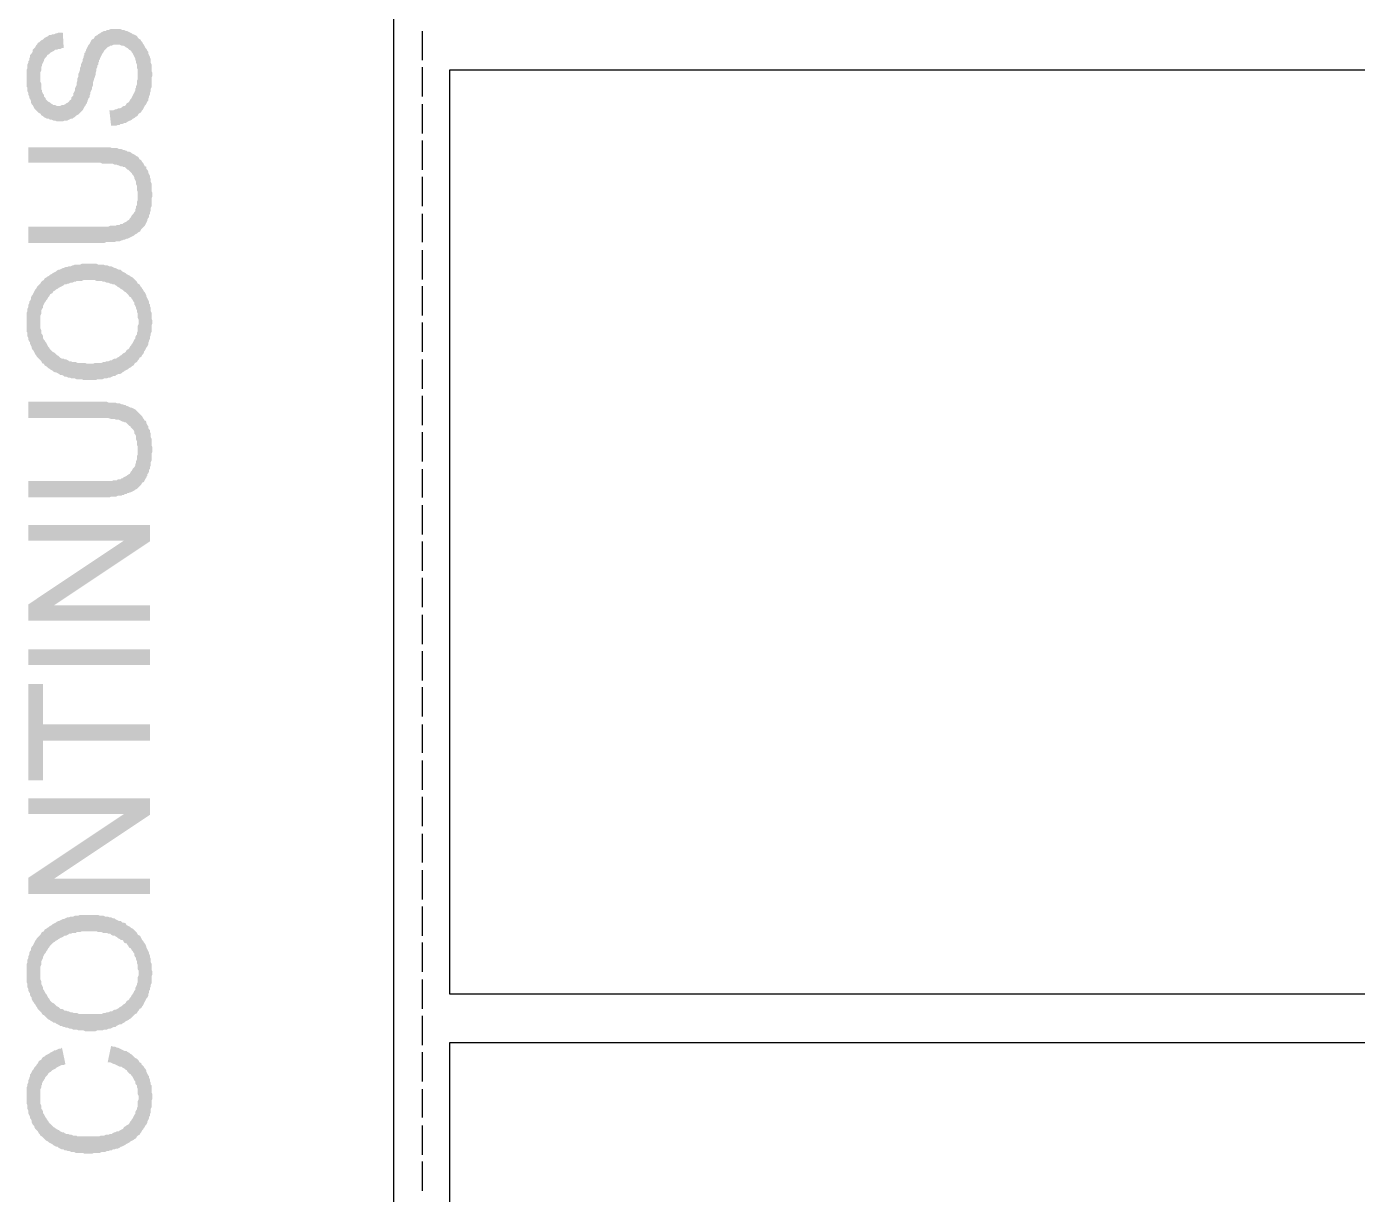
# Model space of a CAD drawing. Header units: millimetres. Extents: x 1427 to 15417, y 3138 to 22257.
# Drawn here: x 1427 to 6902, y 12091 to 16894 of the extents above; entities that cross this region are included whole.
import ezdxf

# ---------------------------------------------------------------- set-up
doc = ezdxf.new("R2010")
doc.units = ezdxf.units.MM
doc.layers.add('PDF_0', color=7, linetype='Continuous')

msp = doc.modelspace()

# ---------------------------------------------------------------- hatches: boundary and pattern name
at = {"layer": 'PDF_0', "transparency": 33554559}
for points in [[(1774.8, 16486.1), (1767.7, 16550), (1774.8, 16550), (1785.4, 16550), (1792.5, 16553.5), (1796.1, 16553.5), (1803.1, 16557.1), (1810.2, 16557.1), (1817.3, 16560.6), (1820.9, 16564.2), (1828, 16567.7), (1831.5, 16567.7), (1835.1, 16571.2), (1838.6, 16578.3), (1845.7, 16581.9), (1849.3, 16585.4), (1852.8, 16592.5), (1856.4, 16596.1), (1859.9, 16603.2), (1863.4, 16610.3), (1867, 16617.4), (1870.5, 16620.9), (1870.5, 16624.5), (1874.1, 16631.5), (1874.1, 16638.6), (1877.6, 16642.2), (1877.6, 16649.3), (1881.2, 16656.4), (1881.2, 16663.5), (1881.2, 16670.6), (1884.7, 16677.7), (1884.7, 16684.8), (1884.7, 16691.8), (1884.7, 16695.4), (1884.7, 16702.5), (1884.7, 16709.6), (1884.7, 16716.7), (1881.2, 16723.8), (1881.2, 16730.9), (1881.2, 16738), (1877.6, 16745.1), (1877.6, 16752.1), (1874.1, 16755.7), (1874.1, 16762.8), (1870.5, 16769.9), (1867, 16777), (1863.4, 16784.1), (1859.9, 16787.6), (1856.4, 16794.7), (1849.3, 16798.3), (1845.7, 16801.8), (1842.2, 16805.4), (1835.1, 16808.9), (1831.5, 16812.4), (1824.4, 16816), (1817.3, 16816), (1810.2, 16819.5), (1803.1, 16819.5), (1799.6, 16819.5), (1792.5, 16819.5), (1785.4, 16819.5), (1778.3, 16816), (1771.2, 16816), (1767.7, 16812.4), (1760.6, 16808.9), (1757, 16805.4), (1753.5, 16801.8), (1749.9, 16798.3), (1746.4, 16794.7), (1742.8, 16787.6), (1739.3, 16784.1), (1735.8, 16777), (1732.2, 16769.9), (1728.7, 16762.8), (1728.7, 16759.2), (1725.1, 16755.7), (1725.1, 16748.6), (1721.6, 16745.1), (1721.6, 16738), (1718, 16734.4), (1718, 16727.3), (1714.5, 16720.2), (1714.5, 16713.1), (1710.9, 16702.5), (1710.9, 16695.4), (1707.4, 16684.8), (1703.8, 16677.7), (1703.8, 16674.1), (1700.3, 16663.5), (1700.3, 16652.8), (1696.7, 16645.7), (1696.7, 16638.6), (1693.2, 16631.5), (1689.6, 16624.5), (1689.6, 16617.4), (1686.1, 16610.3), (1686.1, 16603.2), (1682.5, 16599.6), (1679, 16592.5), (1679, 16589), (1675.5, 16581.9), (1675.5, 16578.3), (1671.9, 16574.8), (1668.4, 16567.7), (1664.8, 16564.2), (1661.3, 16557.1), (1657.7, 16550), (1654.2, 16546.4), (1647.1, 16539.3), (1643.5, 16535.8), (1640, 16532.2), (1632.9, 16528.7), (1629.3, 16525.1), (1625.8, 16521.6), (1618.7, 16518), (1615.2, 16514.5), (1608.1, 16514.5), (1601, 16510.9), (1593.9, 16507.4), (1590.3, 16507.4), (1583.2, 16507.4), (1576.1, 16503.9), (1569, 16503.9), (1565.5, 16503.9), (1558.4, 16503.9), (1551.3, 16503.9), (1544.2, 16507.4), (1537.1, 16507.4), (1530, 16510.9), (1522.9, 16510.9), (1519.4, 16514.5), (1512.3, 16514.5), (1505.2, 16518), (1498.1, 16521.6), (1494.6, 16525.1), (1494.6, 16525.1), (1487.5, 16528.7), (1483.9, 16535.8), (1476.8, 16539.3), (1473.3, 16542.9), (1469.7, 16546.4), (1462.6, 16553.5), (1459.1, 16557.1), (1455.5, 16564.2), (1452, 16571.2), (1448.4, 16574.8), (1444.9, 16581.9), (1444.9, 16589), (1441.4, 16596.1), (1437.8, 16599.6), (1437.8, 16606.7), (1434.3, 16613.8), (1434.3, 16620.9), (1430.7, 16628), (1430.7, 16635.1), (1430.7, 16642.2), (1427.2, 16645.7), (1427.2, 16652.8), (1427.2, 16659.9), (1427.2, 16667), (1427.2, 16674.1), (1427.2, 16681.2), (1427.2, 16688.3), (1427.2, 16695.4), (1427.2, 16702.5), (1427.2, 16709.6), (1427.2, 16716.7), (1430.7, 16723.8), (1430.7, 16730.9), (1430.7, 16738), (1434.3, 16745.1), (1434.3, 16752.1), (1437.8, 16755.7), (1437.8, 16762.8), (1441.4, 16769.9), (1441.4, 16777), (1444.9, 16780.5), (1448.4, 16784.1), (1452, 16791.2), (1452, 16798.3), (1459.1, 16805.4), (1462.6, 16808.9), (1466.2, 16816), (1469.7, 16819.5), (1473.3, 16826.6), (1480.4, 16830.2), (1483.9, 16833.7), (1487.5, 16837.3), (1494.6, 16840.8), (1498.1, 16844.4), (1501.7, 16847.9), (1508.7, 16851.5), (1515.8, 16855), (1519.4, 16858.6), (1526.5, 16858.6), (1533.6, 16862.1), (1540.7, 16862.1), (1547.8, 16865.7), (1551.3, 16865.7), (1558.4, 16869.2), (1565.5, 16869.2), (1572.6, 16869.2), (1576.1, 16869.2), (1579.7, 16805.4), (1572.6, 16805.4), (1565.5, 16801.8), (1558.4, 16801.8), (1551.3, 16798.3), (1544.2, 16798.3), (1540.7, 16794.7), (1533.6, 16791.2), (1526.5, 16787.6), (1522.9, 16784.1), (1519.4, 16780.5), (1512.3, 16777), (1508.7, 16769.9), (1508.7, 16769.9), (1505.2, 16766.3), (1501.7, 16762.8), (1498.1, 16755.7), (1498.1, 16752.1), (1494.6, 16745.1), (1491, 16738), (1491, 16734.4), (1487.5, 16727.3), (1487.5, 16720.2), (1487.5, 16713.1), (1483.9, 16706), (1483.9, 16695.4), (1483.9, 16688.3), (1483.9, 16684.8), (1483.9, 16674.1), (1483.9, 16667), (1487.5, 16659.9), (1487.5, 16649.3), (1487.5, 16642.2), (1487.5, 16635.1), (1491, 16631.5), (1491, 16624.5), (1494.6, 16617.4), (1498.1, 16613.8), (1498.1, 16606.7), (1501.7, 16603.2), (1505.2, 16599.6), (1505.2, 16596.1), (1512.3, 16589), (1515.8, 16585.4), (1522.9, 16581.9), (1526.5, 16578.3), (1533.6, 16574.8), (1537.1, 16571.2), (1544.2, 16571.2), (1551.3, 16567.7), (1558.4, 16567.7), (1558.4, 16567.7), (1565.5, 16567.7), (1572.6, 16571.2), (1579.7, 16571.2), (1586.8, 16574.8), (1590.3, 16578.3), (1597.4, 16581.9), (1601, 16585.4), (1604.5, 16589), (1604.5, 16592.5), (1608.1, 16592.5), (1611.6, 16596.1), (1611.6, 16603.2), (1615.2, 16606.7), (1618.7, 16610.3), (1618.7, 16617.4), (1622.3, 16624.5), (1625.8, 16631.5), (1625.8, 16638.6), (1629.3, 16645.7), (1632.9, 16652.8), (1632.9, 16663.5), (1636.4, 16670.6), (1636.4, 16681.2), (1640, 16688.3), (1640, 16698.9), (1643.5, 16706), (1647.1, 16716.7), (1647.1, 16723.8), (1650.6, 16730.9), (1650.6, 16738), (1654.2, 16745.1), (1657.7, 16752.1), (1657.7, 16759.2), (1661.3, 16766.3), (1661.3, 16773.4), (1664.8, 16777), (1664.8, 16784.1), (1668.4, 16787.6), (1668.4, 16791.2), (1671.9, 16794.7), (1671.9, 16798.3), (1675.5, 16805.4), (1679, 16812.4), (1682.5, 16819.5), (1686.1, 16823.1), (1689.6, 16830.2), (1693.2, 16837.3), (1696.7, 16840.8), (1703.8, 16844.4), (1707.4, 16851.5), (1710.9, 16855), (1718, 16858.6), (1721.6, 16862.1), (1721.6, 16862.1), (1728.7, 16865.7), (1732.2, 16869.2), (1739.3, 16872.7), (1746.4, 16876.3), (1753.5, 16876.3), (1757, 16879.8), (1764.1, 16879.8), (1771.2, 16883.4), (1778.3, 16883.4), (1785.4, 16883.4), (1792.5, 16883.4), (1792.5, 16883.4), (1799.6, 16883.4), (1806.7, 16883.4), (1813.8, 16883.4), (1820.9, 16879.8), (1828, 16879.8), (1835.1, 16876.3), (1838.6, 16876.3), (1845.7, 16872.7), (1852.8, 16869.2), (1859.9, 16865.7), (1863.4, 16862.1), (1867, 16862.1), (1874.1, 16858.6), (1881.2, 16855), (1884.7, 16847.9), (1888.3, 16844.4), (1895.4, 16840.8), (1898.9, 16833.7), (1902.5, 16830.2), (1906, 16823.1), (1909.6, 16819.5), (1913.1, 16812.4), (1916.7, 16805.4), (1920.2, 16801.8), (1923.7, 16794.7), (1927.3, 16791.2), (1927.3, 16784.1), (1930.8, 16777), (1934.4, 16769.9), (1934.4, 16766.3), (1937.9, 16759.2), (1937.9, 16752.1), (1937.9, 16745.1), (1941.5, 16738), (1941.5, 16730.9), (1941.5, 16723.8), (1941.5, 16716.7), (1941.5, 16709.6), (1945, 16702.5), (1945, 16698.9), (1945, 16691.8), (1941.5, 16684.8), (1941.5, 16674.1), (1941.5, 16667), (1941.5, 16659.9), (1941.5, 16652.8), (1941.5, 16645.7), (1937.9, 16638.6), (1937.9, 16631.5), (1937.9, 16628), (1934.4, 16620.9), (1934.4, 16613.8), (1930.8, 16606.7), (1930.8, 16603.2), (1927.3, 16596.1), (1927.3, 16589), (1923.7, 16585.4), (1920.2, 16578.3), (1916.7, 16571.2), (1913.1, 16567.7), (1909.6, 16560.6), (1906, 16553.5), (1902.5, 16550), (1898.9, 16542.9), (1895.4, 16539.3), (1888.3, 16535.8), (1884.7, 16528.7), (1881.2, 16525.1), (1874.1, 16521.6), (1870.5, 16518), (1863.4, 16514.5), (1859.9, 16510.9), (1852.8, 16507.4), (1845.7, 16503.9), (1838.6, 16500.3), (1835.1, 16496.8), (1828, 16496.8), (1820.9, 16493.2), (1813.8, 16493.2), (1810.2, 16489.7), (1803.1, 16489.7), (1796.1, 16486.1), (1789, 16486.1), (1781.9, 16486.1), (1774.8, 16486.1)], [(1434.2, 16333.6), (1434.2, 16397.4), (1725.1, 16397.4), (1732.2, 16397.4), (1739.3, 16397.4), (1749.9, 16397.4), (1757, 16397.4), (1764.1, 16397.4), (1771.2, 16397.4), (1778.3, 16393.9), (1785.4, 16393.9), (1792.5, 16393.9), (1799.6, 16393.9), (1806.7, 16390.3), (1810.2, 16390.3), (1817.3, 16390.3), (1824.4, 16386.8), (1828, 16386.8), (1835.1, 16383.2), (1838.6, 16383.2), (1842.2, 16379.7), (1849.2, 16379.7), (1856.3, 16376.2), (1859.9, 16372.6), (1867, 16369.1), (1874.1, 16365.5), (1877.6, 16362), (1884.7, 16358.4), (1888.3, 16354.9), (1891.8, 16347.8), (1898.9, 16344.2), (1902.5, 16337.1), (1906, 16333.6), (1909.5, 16326.5), (1913.1, 16319.4), (1916.6, 16319.4), (1920.2, 16315.9), (1920.2, 16308.8), (1923.7, 16305.2), (1927.3, 16298.1), (1927.3, 16291), (1930.8, 16287.5), (1934.4, 16280.4), (1934.4, 16273.3), (1937.9, 16266.2), (1937.9, 16262.6), (1937.9, 16255.6), (1941.5, 16248.5), (1941.5, 16241.4), (1941.5, 16234.3), (1941.5, 16223.6), (1941.5, 16216.5), (1945, 16209.4), (1945, 16202.4), (1945, 16195.3), (1941.5, 16188.2), (1941.5, 16177.5), (1941.5, 16170.4), (1941.5, 16163.3), (1941.5, 16156.2), (1937.9, 16149.1), (1937.9, 16142.1), (1937.9, 16135), (1934.4, 16131.4), (1934.4, 16124.3), (1930.8, 16117.2), (1930.8, 16110.1), (1927.3, 16106.6), (1923.7, 16099.5), (1923.7, 16095.9), (1920.2, 16088.8), (1920.2, 16088.8), (1916.6, 16081.8), (1913.1, 16074.7), (1909.5, 16071.1), (1902.5, 16064), (1898.9, 16060.5), (1895.4, 16053.4), (1891.8, 16049.8), (1884.7, 16046.3), (1881.2, 16042.7), (1874.1, 16039.2), (1870.5, 16035.6), (1863.4, 16032.1), (1856.3, 16028.5), (1849.2, 16025), (1849.2, 16025), (1842.2, 16021.5), (1838.6, 16021.5), (1831.5, 16017.9), (1828, 16017.9), (1820.9, 16014.4), (1817.3, 16014.4), (1810.2, 16010.8), (1803.1, 16010.8), (1796, 16010.8), (1788.9, 16007.3), (1781.9, 16007.3), (1774.8, 16007.3), (1767.7, 16007.3), (1760.6, 16007.3), (1753.5, 16007.3), (1746.4, 16003.7), (1735.7, 16003.7), (1728.6, 16003.7), (1725.1, 16003.7), (1434.2, 16003.7), (1434.2, 16071.1), (1725.1, 16071.1), (1732.2, 16071.1), (1742.8, 16071.1), (1749.9, 16071.1), (1757, 16071.1), (1764.1, 16071.1), (1771.2, 16074.7), (1778.3, 16074.7), (1785.4, 16074.7), (1792.5, 16074.7), (1799.6, 16078.2), (1803.1, 16078.2), (1810.2, 16078.2), (1813.8, 16081.8), (1817.3, 16081.8), (1820.9, 16081.8), (1824.4, 16085.3), (1831.5, 16088.8), (1838.6, 16092.4), (1842.2, 16095.9), (1849.2, 16099.5), (1852.8, 16106.6), (1856.3, 16110.1), (1859.9, 16117.2), (1863.4, 16120.8), (1867, 16124.3), (1870.5, 16131.4), (1874.1, 16135), (1874.1, 16142.1), (1877.6, 16149.1), (1877.6, 16156.2), (1881.2, 16159.8), (1881.2, 16166.9), (1881.2, 16174), (1884.7, 16181.1), (1884.7, 16188.2), (1884.7, 16195.3), (1884.7, 16205.9), (1884.7, 16213), (1881.2, 16220.1), (1881.2, 16230.7), (1881.2, 16237.8), (1877.6, 16244.9), (1877.6, 16252), (1877.6, 16255.6), (1874.1, 16262.6), (1870.5, 16269.7), (1870.5, 16273.3), (1867, 16280.4), (1863.4, 16283.9), (1859.9, 16291), (1856.3, 16294.6), (1852.8, 16298.1), (1849.2, 16301.7), (1845.7, 16305.2), (1842.2, 16305.2), (1838.6, 16308.8), (1835.1, 16312.3), (1831.5, 16315.9), (1824.4, 16315.9), (1820.9, 16319.4), (1813.8, 16319.4), (1806.7, 16322.9), (1803.1, 16322.9), (1796, 16326.5), (1788.9, 16326.5), (1781.9, 16330), (1774.8, 16330), (1764.1, 16330), (1757, 16330), (1749.9, 16330), (1739.3, 16330), (1732.2, 16333.6), (1725.1, 16333.6)], [(1434.2, 15283.6), (1434.2, 15351), (1725.1, 15351), (1732.2, 15351), (1739.3, 15351), (1749.9, 15351), (1757, 15351), (1764.1, 15347.5), (1771.2, 15347.5), (1778.3, 15347.5), (1785.4, 15347.5), (1792.5, 15347.5), (1799.6, 15343.9), (1806.7, 15343.9), (1810.2, 15343.9), (1817.3, 15340.4), (1824.4, 15340.4), (1828, 15336.8), (1835.1, 15336.8), (1838.6, 15333.3), (1842.2, 15333.3), (1849.2, 15329.7), (1856.3, 15326.2), (1859.9, 15326.2), (1867, 15322.6), (1874.1, 15319.1), (1877.6, 15315.5), (1884.7, 15308.5), (1888.3, 15304.9), (1891.8, 15301.4), (1898.9, 15294.3), (1902.5, 15290.7), (1906, 15283.6), (1909.5, 15280.1), (1913.1, 15273), (1916.6, 15273), (1920.2, 15265.9), (1920.2, 15262.3), (1923.7, 15255.2), (1927.3, 15251.7), (1927.3, 15244.6), (1930.8, 15237.5), (1934.4, 15234), (1934.4, 15226.9), (1937.9, 15219.8), (1937.9, 15212.7), (1937.9, 15205.6), (1941.5, 15198.5), (1941.5, 15191.4), (1941.5, 15184.3), (1941.5, 15177.2), (1941.5, 15170.1), (1945, 15163), (1945, 15155.9), (1945, 15145.3), (1941.5, 15138.2), (1941.5, 15131.1), (1941.5, 15124), (1941.5, 15116.9), (1941.5, 15109.8), (1937.9, 15102.7), (1937.9, 15095.6), (1937.9, 15088.5), (1934.4, 15081.4), (1934.4, 15074.3), (1930.8, 15070.8), (1930.8, 15063.7), (1927.3, 15056.6), (1923.7, 15053.1), (1923.7, 15046), (1920.2, 15042.4), (1920.2, 15038.9), (1916.6, 15035.3), (1913.1, 15028.2), (1909.5, 15021.1), (1902.5, 15017.6), (1898.9, 15010.5), (1895.4, 15007), (1891.8, 15003.4), (1884.7, 14996.3), (1881.2, 14992.8), (1874.1, 14989.2), (1870.5, 14985.7), (1863.4, 14982.1), (1856.3, 14978.6), (1849.2, 14978.6), (1849.2, 14975), (1842.2, 14975), (1838.6, 14971.5), (1831.5, 14971.5), (1828, 14967.9), (1820.9, 14967.9), (1817.3, 14964.4), (1810.2, 14964.4), (1803.1, 14964.4), (1796, 14960.8), (1788.9, 14960.8), (1781.9, 14960.8), (1774.8, 14960.8), (1767.7, 14957.3), (1760.6, 14957.3), (1753.5, 14957.3), (1746.4, 14957.3), (1735.7, 14957.3), (1728.6, 14957.3), (1725.1, 14957.3), (1434.2, 14957.3), (1434.2, 15024.7), (1725.1, 15024.7), (1732.2, 15024.7), (1742.8, 15024.7), (1749.9, 15024.7), (1757, 15024.7), (1764.1, 15024.7), (1771.2, 15024.7), (1778.3, 15024.7), (1785.4, 15028.2), (1792.5, 15028.2), (1799.6, 15028.2), (1803.1, 15031.8), (1810.2, 15031.8), (1813.8, 15031.8), (1817.3, 15035.3), (1820.9, 15035.3), (1824.4, 15038.9), (1831.5, 15042.4), (1838.6, 15046), (1842.2, 15049.5), (1849.2, 15053.1), (1852.8, 15056.6), (1856.3, 15063.7), (1859.9, 15067.3), (1863.4, 15074.3), (1867, 15077.9), (1870.5, 15081.4), (1874.1, 15088.5), (1874.1, 15095.6), (1877.6, 15099.2), (1877.6, 15106.3), (1881.2, 15113.4), (1881.2, 15120.5), (1881.2, 15127.6), (1884.7, 15134.6), (1884.7, 15141.7), (1884.7, 15148.8), (1884.7, 15155.9), (1884.7, 15166.6), (1881.2, 15173.7), (1881.2, 15180.8), (1881.2, 15187.9), (1877.6, 15194.9), (1877.6, 15202), (1877.6, 15209.1), (1874.1, 15216.2), (1870.5, 15219.8), (1870.5, 15226.9), (1867, 15234), (1863.4, 15237.5), (1859.9, 15241.1), (1856.3, 15244.6), (1852.8, 15251.7), (1849.2, 15251.7), (1845.7, 15255.2), (1842.2, 15258.8), (1838.6, 15262.3), (1835.1, 15265.9), (1831.5, 15265.9), (1824.4, 15269.4), (1820.9, 15269.4), (1813.8, 15273), (1806.7, 15276.5), (1803.1, 15276.5), (1796, 15276.5), (1788.9, 15280.1), (1781.9, 15280.1), (1774.8, 15280.1), (1764.1, 15283.6), (1757, 15283.6), (1749.9, 15283.6), (1739.3, 15283.6), (1732.2, 15283.6), (1725.1, 15283.6)], [(1934.4, 14450), (1434.3, 14450), (1434.3, 14517.4), (1828, 14779.9), (1434.3, 14779.9), (1434.3, 14843.8), (1934.4, 14843.8), (1934.4, 14776.4), (1540.7, 14513.9), (1934.4, 14513.9)], [(1934.3, 13956.5), (1494.5, 13956.5), (1494.5, 13793.3), (1434.2, 13793.3), (1434.2, 14190.6), (1494.5, 14190.6), (1494.5, 14023.9), (1934.3, 14023.9)], [(1934.4, 13325.6), (1434.3, 13325.6), (1434.3, 13393), (1828, 13655.5), (1434.3, 13655.5), (1434.3, 13719.3), (1934.4, 13719.3), (1934.4, 13651.9), (1540.7, 13389.4), (1934.4, 13389.4)], [(1760.6, 12633.9), (1774.8, 12701.3), (1785.4, 12697.7), (1792.5, 12697.7), (1799.6, 12694.2), (1803.1, 12694.2), (1810.2, 12690.6), (1817.3, 12687.1), (1824.4, 12683.5), (1831.5, 12680), (1838.6, 12680), (1842.2, 12676.4), (1849.3, 12672.9), (1852.8, 12669.4), (1859.9, 12665.8), (1863.4, 12662.3), (1870.5, 12655.2), (1874.1, 12651.6), (1881.2, 12648.1), (1884.7, 12644.5), (1888.3, 12641), (1891.8, 12633.9), (1898.9, 12630.3), (1898.9, 12626.8), (1906, 12619.7), (1909.6, 12616.1), (1913.1, 12609.1), (1916.7, 12605.5), (1920.2, 12598.4), (1920.2, 12594.9), (1923.7, 12587.8), (1927.3, 12580.7), (1930.8, 12577.1), (1930.8, 12570), (1934.4, 12562.9), (1934.4, 12555.8), (1937.9, 12548.8), (1937.9, 12541.7), (1941.5, 12538.1), (1941.5, 12531), (1941.5, 12523.9), (1941.5, 12516.8), (1941.5, 12509.7), (1945, 12502.6), (1945, 12495.5), (1945, 12484.9), (1941.5, 12477.8), (1941.5, 12470.7), (1941.5, 12463.6), (1941.5, 12456.5), (1941.5, 12449.4), (1937.9, 12442.3), (1937.9, 12435.2), (1937.9, 12428.2), (1934.4, 12421.1), (1934.4, 12414), (1930.8, 12410.4), (1930.8, 12403.3), (1927.3, 12396.2), (1923.7, 12389.1), (1923.7, 12385.6), (1920.2, 12378.5), (1916.7, 12374.9), (1913.1, 12367.9), (1909.6, 12364.3), (1909.6, 12364.3), (1906, 12357.2), (1902.5, 12353.7), (1898.9, 12346.6), (1895.4, 12343), (1891.8, 12335.9), (1884.7, 12332.4), (1881.2, 12328.8), (1877.6, 12321.7), (1870.5, 12318.2), (1867, 12314.6), (1859.9, 12311.1), (1852.8, 12307.6), (1849.3, 12304), (1842.2, 12300.5), (1835.1, 12296.9), (1831.5, 12293.4), (1824.4, 12289.8), (1817.3, 12286.3), (1813.8, 12286.3), (1810.2, 12282.7), (1803.1, 12279.2), (1796.1, 12279.2), (1789, 12275.6), (1781.9, 12275.6), (1778.3, 12272.1), (1771.2, 12272.1), (1764.1, 12268.5), (1757, 12268.5), (1749.9, 12265), (1742.8, 12265), (1735.8, 12265), (1728.7, 12261.4), (1725.1, 12261.4), (1718, 12261.4), (1710.9, 12261.4), (1703.8, 12261.4), (1696.7, 12257.9), (1689.6, 12257.9), (1682.5, 12257.9), (1682.5, 12257.9), (1671.9, 12257.9), (1664.8, 12257.9), (1657.7, 12261.4), (1650.6, 12261.4), (1643.5, 12261.4), (1636.4, 12261.4), (1629.3, 12261.4), (1622.3, 12265), (1615.2, 12265), (1611.6, 12265), (1604.5, 12268.5), (1597.4, 12268.5), (1590.3, 12272.1), (1583.2, 12272.1), (1579.7, 12275.6), (1572.6, 12275.6), (1565.5, 12279.2), (1558.4, 12282.7), (1554.9, 12286.3), (1547.8, 12286.3), (1544.2, 12289.8), (1537.1, 12293.4), (1533.6, 12296.9), (1526.5, 12300.5), (1519.4, 12304), (1515.8, 12307.6), (1508.7, 12311.1), (1505.2, 12314.6), (1498.1, 12321.7), (1494.6, 12325.3), (1491, 12328.8), (1483.9, 12332.4), (1480.4, 12339.5), (1476.8, 12343), (1473.3, 12350.1), (1469.7, 12353.7), (1462.6, 12360.8), (1459.1, 12367.9), (1459.1, 12371.4), (1455.5, 12374.9), (1452, 12378.5), (1448.4, 12385.6), (1448.4, 12392.7), (1444.9, 12399.8), (1441.4, 12403.3), (1441.4, 12410.4), (1437.8, 12417.5), (1434.3, 12424.6), (1434.3, 12431.7), (1434.3, 12435.2), (1430.7, 12442.3), (1430.7, 12449.4), (1430.7, 12456.5), (1427.2, 12463.6), (1427.2, 12470.7), (1427.2, 12477.8), (1427.2, 12484.9), (1427.2, 12492), (1427.2, 12495.5), (1427.2, 12502.6), (1427.2, 12509.7), (1427.2, 12516.8), (1427.2, 12523.9), (1427.2, 12531), (1430.7, 12538.1), (1430.7, 12545.2), (1434.3, 12552.3), (1434.3, 12559.4), (1437.8, 12566.5), (1437.8, 12570), (1441.4, 12577.1), (1441.4, 12584.2), (1444.9, 12587.8), (1448.4, 12594.9), (1452, 12602), (1455.5, 12605.5), (1459.1, 12612.6), (1462.6, 12616.1), (1466.2, 12619.7), (1469.7, 12626.8), (1473.3, 12630.3), (1476.8, 12637.4), (1480.4, 12641), (1487.5, 12644.5), (1491, 12651.6), (1494.6, 12655.2), (1501.7, 12658.7), (1505.2, 12662.3), (1512.3, 12665.8), (1519.4, 12669.4), (1522.9, 12672.9), (1530, 12676.4), (1537.1, 12680), (1540.7, 12683.5), (1547.8, 12683.5), (1554.9, 12687.1), (1562, 12690.6), (1569, 12690.6), (1572.6, 12694.2), (1586.8, 12626.8), (1579.7, 12623.2), (1572.6, 12623.2), (1565.5, 12619.7), (1558.4, 12616.1), (1551.3, 12612.6), (1547.8, 12609.1), (1540.7, 12605.5), (1533.6, 12602), (1530, 12598.4), (1526.5, 12594.9), (1519.4, 12591.3), (1515.8, 12587.8), (1512.3, 12580.7), (1508.7, 12577.1), (1508.7, 12577.1), (1505.2, 12573.6), (1501.7, 12566.5), (1498.1, 12559.4), (1494.6, 12555.8), (1491, 12548.8), (1491, 12541.7), (1487.5, 12538.1), (1487.5, 12531), (1483.9, 12523.9), (1483.9, 12516.8), (1483.9, 12509.7), (1483.9, 12502.6), (1483.9, 12495.5), (1483.9, 12495.5), (1483.9, 12484.9), (1483.9, 12477.8), (1483.9, 12470.7), (1483.9, 12463.6), (1487.5, 12456.5), (1487.5, 12449.4), (1487.5, 12442.3), (1491, 12438.8), (1494.6, 12431.7), (1494.6, 12424.6), (1498.1, 12421.1), (1501.7, 12414), (1505.2, 12406.9), (1508.7, 12403.3), (1512.3, 12396.2), (1515.8, 12392.7), (1519.4, 12385.6), (1522.9, 12382), (1526.5, 12378.5), (1533.6, 12371.4), (1537.1, 12367.9), (1544.2, 12364.3), (1547.8, 12360.8), (1554.9, 12357.2), (1562, 12353.7), (1565.5, 12350.1), (1572.6, 12346.6), (1579.7, 12346.6), (1583.2, 12343), (1590.3, 12339.5), (1597.4, 12339.5), (1604.5, 12335.9), (1611.6, 12335.9), (1618.7, 12332.4), (1625.8, 12332.4), (1632.9, 12332.4), (1636.4, 12328.8), (1643.5, 12328.8), (1650.6, 12328.8), (1657.7, 12328.8), (1664.8, 12328.8), (1671.9, 12328.8), (1679, 12328.8), (1679, 12328.8), (1689.6, 12328.8), (1696.7, 12328.8), (1703.8, 12328.8), (1710.9, 12328.8), (1718, 12328.8), (1725.1, 12328.8), (1732.2, 12332.4), (1739.3, 12332.4), (1746.4, 12332.4), (1753.5, 12335.9), (1757, 12335.9), (1764.1, 12335.9), (1771.2, 12339.5), (1778.3, 12339.5), (1781.9, 12343), (1789, 12346.6), (1792.5, 12346.6), (1799.6, 12350.1), (1806.7, 12350.1), (1810.2, 12353.7), (1817.3, 12357.2), (1824.4, 12360.8), (1828, 12367.9), (1835.1, 12371.4), (1838.6, 12374.9), (1845.7, 12378.5), (1849.3, 12382), (1852.8, 12389.1), (1856.4, 12392.7), (1859.9, 12399.8), (1863.4, 12403.3), (1867, 12410.4), (1870.5, 12417.5), (1874.1, 12421.1), (1874.1, 12428.2), (1877.6, 12435.2), (1881.2, 12442.3), (1881.2, 12445.9), (1884.7, 12453), (1884.7, 12460.1), (1884.7, 12467.2), (1884.7, 12474.3), (1888.3, 12481.4), (1888.3, 12488.5), (1888.3, 12488.5), (1888.3, 12495.5), (1884.7, 12502.6), (1884.7, 12509.7), (1884.7, 12516.8), (1884.7, 12523.9), (1881.2, 12531), (1881.2, 12538.1), (1877.6, 12541.7), (1874.1, 12548.8), (1874.1, 12555.8), (1870.5, 12559.4), (1867, 12566.5), (1863.4, 12573.6), (1859.9, 12577.1), (1856.4, 12584.2), (1856.4, 12584.2), (1849.3, 12587.8), (1845.7, 12591.3), (1842.2, 12594.9), (1838.6, 12602), (1831.5, 12605.5), (1828, 12609.1), (1820.9, 12612.6), (1817.3, 12616.1), (1810.2, 12616.1), (1803.1, 12619.7), (1796.1, 12623.2), (1789, 12626.8), (1785.4, 12626.8), (1778.3, 12630.3), (1771.2, 12633.9), (1760.6, 12633.9), (1760.6, 12633.9)]]:
    msp.add_hatch(color=256, dxfattribs=at).paths.add_polyline_path(points)
h = msp.add_hatch(color=256, dxfattribs=at)
h.paths.add_polyline_path([(1689.6, 15439.7), (1682.5, 15439.7), (1675.5, 15439.7), (1668.4, 15439.7), (1661.3, 15439.7), (1654.2, 15443.2), (1647.1, 15443.2), (1640, 15443.2), (1632.9, 15443.2), (1625.8, 15446.8), (1618.7, 15446.8), (1611.6, 15446.8), (1604.5, 15450.3), (1597.4, 15450.3), (1590.3, 15453.9), (1583.2, 15453.9), (1579.7, 15457.4), (1572.6, 15461), (1565.5, 15461), (1561.9, 15464.5), (1554.9, 15468.1), (1547.8, 15471.6), (1544.2, 15471.6), (1537.1, 15475.2), (1533.6, 15478.7), (1526.5, 15482.3), (1522.9, 15485.8), (1515.8, 15489.4), (1512.3, 15492.9), (1508.7, 15496.5), (1501.6, 15500), (1498.1, 15507.1), (1494.6, 15507.1), (1491, 15510.6), (1487.5, 15517.7), (1483.9, 15521.3), (1476.8, 15528.4), (1473.3, 15531.9), (1469.7, 15535.5), (1466.2, 15542.6), (1462.6, 15546.1), (1459.1, 15553.2), (1455.5, 15560.3), (1452, 15563.8), (1448.4, 15570.9), (1448.4, 15574.5), (1444.9, 15581.6), (1441.3, 15588.7), (1441.3, 15595.8), (1437.8, 15599.3), (1434.3, 15606.4), (1434.3, 15613.5), (1430.7, 15620.6), (1430.7, 15627.7), (1430.7, 15634.8), (1427.2, 15638.3), (1427.2, 15645.4), (1427.2, 15652.5), (1427.2, 15659.6), (1427.2, 15666.7), (1427.2, 15673.8), (1427.2, 15680.9), (1427.2, 15688), (1427.2, 15695.1), (1427.2, 15702.2), (1427.2, 15709.3), (1427.2, 15716.4), (1430.7, 15723.5), (1430.7, 15727), (1430.7, 15734.1), (1434.3, 15741.2), (1434.3, 15748.3), (1437.8, 15755.4), (1437.8, 15762.5), (1441.3, 15766), (1444.9, 15773.1), (1444.9, 15780.2), (1448.4, 15787.3), (1452, 15790.9), (1455.5, 15798), (1459.1, 15805), (1459.1, 15805), (1462.6, 15812.1), (1466.2, 15815.7), (1469.7, 15822.8), (1473.3, 15826.3), (1480.4, 15833.4), (1483.9, 15837), (1487.5, 15844.1), (1491, 15847.6), (1498.1, 15851.2), (1501.6, 15858.3), (1508.7, 15861.8), (1512.3, 15865.3), (1519.4, 15868.9), (1522.9, 15872.4), (1530, 15876), (1533.6, 15879.5), (1540.7, 15883.1), (1547.8, 15886.6), (1551.3, 15890.2), (1558.4, 15893.7), (1561.9, 15893.7), (1569, 15897.3), (1576.1, 15900.8), (1579.7, 15900.8), (1586.8, 15904.4), (1593.9, 15904.4), (1601, 15907.9), (1608.1, 15907.9), (1615.2, 15911.5), (1618.7, 15911.5), (1625.8, 15915), (1632.9, 15915), (1640, 15915), (1647.1, 15915), (1654.2, 15918.6), (1661.3, 15918.6), (1668.4, 15918.6), (1675.5, 15918.6), (1682.5, 15918.6), (1686.1, 15918.6), (1693.2, 15918.6), (1700.3, 15918.6), (1707.4, 15918.6), (1714.5, 15918.6), (1721.6, 15915), (1728.7, 15915), (1735.8, 15915), (1742.8, 15915), (1749.9, 15911.5), (1757, 15911.5), (1760.6, 15911.5), (1767.7, 15907.9), (1774.8, 15907.9), (1781.9, 15904.4), (1789, 15900.8), (1792.5, 15900.8), (1799.6, 15897.3), (1806.7, 15893.7), (1813.8, 15893.7), (1817.3, 15890.2), (1820.9, 15886.6), (1828, 15883.1), (1835.1, 15879.5), (1838.6, 15876), (1845.7, 15872.4), (1852.8, 15868.9), (1856.4, 15865.3), (1863.4, 15861.8), (1867, 15858.3), (1874.1, 15851.2), (1877.6, 15847.6), (1881.2, 15844.1), (1884.7, 15837), (1891.8, 15833.4), (1895.4, 15826.3), (1898.9, 15822.8), (1902.5, 15815.7), (1906, 15812.1), (1909.6, 15805), (1913.1, 15801.5), (1916.7, 15794.4), (1920.2, 15787.3), (1920.2, 15783.8), (1923.7, 15776.7), (1927.3, 15769.6), (1930.8, 15762.5), (1930.8, 15755.4), (1934.4, 15751.8), (1934.4, 15744.7), (1937.9, 15737.7), (1937.9, 15730.6), (1937.9, 15723.5), (1941.5, 15716.4), (1941.5, 15709.3), (1941.5, 15705.7), (1941.5, 15698.6), (1941.5, 15691.5), (1945, 15684.4), (1945, 15680.9), (1945, 15673.8), (1941.5, 15666.7), (1941.5, 15659.6), (1941.5, 15652.5), (1941.5, 15645.4), (1941.5, 15638.3), (1937.9, 15631.2), (1937.9, 15624.1), (1934.4, 15617.1), (1934.4, 15610), (1930.8, 15602.9), (1930.8, 15599.3), (1927.3, 15592.2), (1927.3, 15585.1), (1923.7, 15578), (1920.2, 15574.5), (1916.7, 15567.4), (1913.1, 15560.3), (1909.6, 15556.8), (1909.6, 15553.2), (1906, 15546.1), (1902.5, 15542.6), (1898.9, 15535.5), (1891.8, 15531.9), (1888.3, 15524.8), (1884.7, 15521.3), (1881.2, 15514.2), (1874.1, 15510.6), (1870.5, 15507.1), (1867, 15500), (1859.9, 15496.5), (1856.4, 15492.9), (1849.3, 15489.4), (1845.7, 15485.8), (1838.6, 15482.3), (1831.5, 15478.7), (1828, 15475.2), (1820.9, 15471.6), (1817.3, 15468.1), (1810.2, 15464.5), (1803.1, 15464.5), (1796.1, 15461), (1792.5, 15457.4), (1785.4, 15457.4), (1778.3, 15453.9), (1771.2, 15450.3), (1764.1, 15450.3), (1757, 15446.8), (1749.9, 15446.8), (1746.4, 15446.8), (1739.3, 15443.2), (1732.2, 15443.2), (1725.1, 15443.2), (1718, 15443.2), (1710.9, 15439.7), (1703.8, 15439.7), (1696.7, 15439.7), (1689.6, 15439.7)], flags=0)
h.paths.add_polyline_path([(1693.2, 15507.1), (1700.3, 15507.1), (1707.4, 15510.6), (1714.5, 15510.6), (1721.6, 15510.6), (1728.7, 15510.6), (1735.8, 15510.6), (1742.8, 15514.2), (1749.9, 15514.2), (1757, 15517.7), (1764.1, 15517.7), (1771.2, 15521.3), (1778.3, 15521.3), (1781.9, 15524.8), (1789, 15528.4), (1796.1, 15528.4), (1799.6, 15531.9), (1806.7, 15535.5), (1810.2, 15539), (1817.3, 15542.6), (1820.9, 15546.1), (1824.4, 15549.7), (1831.5, 15553.2), (1835.1, 15556.8), (1838.6, 15563.8), (1845.7, 15567.4), (1849.3, 15570.9), (1852.8, 15578), (1856.4, 15581.6), (1859.9, 15588.7), (1863.4, 15592.2), (1867, 15599.3), (1870.5, 15606.4), (1874.1, 15610), (1874.1, 15617.1), (1877.6, 15624.1), (1881.2, 15627.7), (1881.2, 15634.8), (1884.7, 15641.9), (1884.7, 15649), (1884.7, 15656.1), (1884.7, 15663.2), (1888.3, 15670.3), (1888.3, 15677.4), (1888.3, 15677.4), (1888.3, 15688), (1884.7, 15695.1), (1884.7, 15698.6), (1884.7, 15705.7), (1884.7, 15712.8), (1881.2, 15719.9), (1881.2, 15727), (1877.6, 15734.1), (1877.6, 15737.7), (1874.1, 15744.7), (1870.5, 15751.8), (1870.5, 15758.9), (1867, 15762.5), (1863.4, 15769.6), (1859.9, 15773.1), (1856.4, 15780.2), (1849.3, 15783.8), (1845.7, 15790.9), (1842.2, 15794.4), (1838.6, 15798), (1835.1, 15801.5), (1828, 15805), (1824.4, 15808.6), (1820.9, 15812.1), (1813.8, 15815.7), (1810.2, 15819.2), (1803.1, 15822.8), (1799.6, 15826.3), (1792.5, 15829.9), (1789, 15833.4), (1781.9, 15833.4), (1774.8, 15837), (1771.2, 15837), (1764.1, 15840.5), (1757, 15840.5), (1749.9, 15844.1), (1742.8, 15844.1), (1735.8, 15847.6), (1728.7, 15847.6), (1721.6, 15847.6), (1714.5, 15847.6), (1707.4, 15851.2), (1700.3, 15851.2), (1689.6, 15851.2), (1686.1, 15851.2), (1679, 15851.2), (1671.9, 15851.2), (1661.3, 15851.2), (1654.2, 15847.6), (1647.1, 15847.6), (1640, 15847.6), (1632.9, 15847.6), (1629.3, 15844.1), (1622.2, 15844.1), (1615.2, 15840.5), (1608.1, 15840.5), (1601, 15837), (1597.4, 15837), (1590.3, 15833.4), (1583.2, 15833.4), (1579.7, 15829.9), (1572.6, 15826.3), (1565.5, 15822.8), (1558.4, 15819.2), (1554.9, 15815.7), (1547.8, 15812.1), (1544.2, 15808.6), (1537.1, 15805), (1533.6, 15798), (1526.5, 15794.4), (1522.9, 15790.9), (1519.4, 15783.8), (1515.8, 15780.2), (1512.3, 15773.1), (1508.7, 15769.6), (1505.2, 15762.5), (1501.6, 15758.9), (1498.1, 15751.8), (1494.6, 15744.7), (1494.6, 15737.7), (1491, 15734.1), (1487.5, 15727), (1487.5, 15719.9), (1487.5, 15712.8), (1483.9, 15705.7), (1483.9, 15698.6), (1483.9, 15691.5), (1483.9, 15684.4), (1483.9, 15680.9), (1483.9, 15673.8), (1483.9, 15666.7), (1483.9, 15659.6), (1483.9, 15652.5), (1487.5, 15645.4), (1487.5, 15638.3), (1487.5, 15631.2), (1491, 15627.7), (1494.6, 15620.6), (1494.6, 15613.5), (1498.1, 15606.4), (1501.6, 15602.9), (1505.2, 15595.8), (1508.7, 15592.2), (1512.3, 15585.1), (1515.8, 15578), (1519.4, 15574.5), (1522.9, 15567.4), (1526.5, 15563.8), (1530, 15560.3), (1533.6, 15556.8), (1540.7, 15553.2), (1544.2, 15549.7), (1547.8, 15546.1), (1551.3, 15542.6), (1558.4, 15539), (1561.9, 15535.5), (1565.5, 15531.9), (1572.6, 15528.4), (1579.7, 15528.4), (1583.2, 15524.8), (1590.3, 15524.8), (1597.4, 15521.3), (1601, 15517.7), (1608.1, 15517.7), (1615.2, 15514.2), (1622.2, 15514.2), (1629.3, 15514.2), (1636.4, 15510.6), (1643.5, 15510.6), (1650.6, 15510.6), (1661.3, 15510.6), (1668.4, 15510.6), (1675.5, 15507.1), (1686.1, 15507.1), (1693.2, 15507.1)], flags=0)
h = msp.add_hatch(color=256, dxfattribs=at)
h.paths.add_polyline_path([(1689.6, 12761.6), (1682.5, 12761.6), (1675.5, 12761.6), (1668.4, 12761.6), (1661.3, 12765.1), (1654.2, 12765.1), (1647.1, 12765.1), (1640, 12765.1), (1632.9, 12768.7), (1625.8, 12768.7), (1618.7, 12768.7), (1611.6, 12772.2), (1604.5, 12772.2), (1597.4, 12775.8), (1590.3, 12775.8), (1583.2, 12779.3), (1579.7, 12779.3), (1572.6, 12782.9), (1565.5, 12782.9), (1561.9, 12786.4), (1554.9, 12790), (1547.8, 12793.5), (1544.2, 12797), (1537.1, 12797), (1533.6, 12800.6), (1526.5, 12804.1), (1522.9, 12807.7), (1515.8, 12811.2), (1512.3, 12814.8), (1508.7, 12818.3), (1501.6, 12825.4), (1498.1, 12829), (1494.6, 12829), (1491, 12832.5), (1487.5, 12839.6), (1483.9, 12843.2), (1476.8, 12850.3), (1473.3, 12853.8), (1469.7, 12860.9), (1466.2, 12864.4), (1462.6, 12871.5), (1459.1, 12875.1), (1455.5, 12882.2), (1452, 12885.7), (1448.4, 12892.8), (1448.4, 12899.9), (1444.9, 12903.5), (1441.3, 12910.6), (1441.3, 12917.6), (1437.8, 12921.2), (1434.3, 12928.3), (1434.3, 12935.4), (1430.7, 12942.5), (1430.7, 12949.6), (1430.7, 12956.7), (1427.2, 12963.8), (1427.2, 12970.9), (1427.2, 12977.9), (1427.2, 12985), (1427.2, 12992.1), (1427.2, 12999.2), (1427.2, 13002.8), (1427.2, 13009.9), (1427.2, 13017), (1427.2, 13024.1), (1427.2, 13031.2), (1427.2, 13038.2), (1430.7, 13045.3), (1430.7, 13052.4), (1430.7, 13056), (1434.3, 13063.1), (1434.3, 13070.2), (1437.8, 13077.3), (1437.8, 13084.4), (1441.3, 13091.5), (1444.9, 13095), (1444.9, 13102.1), (1448.4, 13109.2), (1452, 13112.7), (1455.5, 13119.8), (1459.1, 13126.9), (1459.1, 13126.9), (1462.6, 13134), (1466.2, 13137.6), (1469.7, 13144.7), (1473.3, 13148.2), (1480.4, 13155.3), (1483.9, 13158.8), (1487.5, 13165.9), (1491, 13169.5), (1498.1, 13173), (1501.6, 13180.1), (1508.7, 13183.7), (1512.3, 13187.2), (1519.4, 13190.8), (1522.9, 13194.3), (1530, 13197.9), (1533.6, 13201.4), (1540.7, 13205), (1547.8, 13208.5), (1551.3, 13212.1), (1558.4, 13215.6), (1561.9, 13215.6), (1569, 13219.1), (1576.1, 13222.7), (1579.7, 13222.7), (1586.8, 13226.2), (1593.9, 13229.8), (1601, 13229.8), (1608.1, 13233.3), (1615.2, 13233.3), (1618.7, 13233.3), (1625.8, 13236.9), (1632.9, 13236.9), (1640, 13236.9), (1647.1, 13240.4), (1654.2, 13240.4), (1661.3, 13240.4), (1668.4, 13240.4), (1675.5, 13240.4), (1682.5, 13240.4), (1686.1, 13240.4), (1693.2, 13240.4), (1700.3, 13240.4), (1707.4, 13240.4), (1714.5, 13240.4), (1721.6, 13240.4), (1728.7, 13236.9), (1735.8, 13236.9), (1742.8, 13236.9), (1749.9, 13233.3), (1757, 13233.3), (1760.6, 13233.3), (1767.7, 13229.8), (1774.8, 13229.8), (1781.9, 13226.2), (1789, 13226.2), (1792.5, 13222.7), (1799.6, 13219.1), (1806.7, 13215.6), (1813.8, 13215.6), (1817.3, 13212.1), (1820.9, 13208.5), (1828, 13208.5), (1835.1, 13205), (1838.6, 13197.9), (1845.7, 13194.3), (1852.8, 13190.8), (1856.4, 13187.2), (1863.4, 13183.7), (1867, 13180.1), (1874.1, 13173), (1877.6, 13169.5), (1881.2, 13165.9), (1884.7, 13158.8), (1891.8, 13155.3), (1895.4, 13151.8), (1898.9, 13144.7), (1902.5, 13137.6), (1906, 13134), (1909.6, 13126.9), (1913.1, 13123.4), (1916.7, 13116.3), (1920.2, 13109.2), (1920.2, 13105.6), (1923.7, 13098.5), (1927.3, 13091.5), (1930.8, 13084.4), (1930.8, 13080.8), (1934.4, 13073.7), (1934.4, 13066.6), (1937.9, 13059.5), (1937.9, 13052.4), (1937.9, 13045.3), (1941.5, 13038.2), (1941.5, 13034.7), (1941.5, 13027.6), (1941.5, 13020.5), (1941.5, 13013.4), (1945, 13006.3), (1945, 13002.8), (1945, 12995.7), (1941.5, 12988.6), (1941.5, 12981.5), (1941.5, 12974.4), (1941.5, 12967.3), (1941.5, 12960.2), (1937.9, 12953.1), (1937.9, 12946), (1934.4, 12938.9), (1934.4, 12931.8), (1930.8, 12928.3), (1930.8, 12921.2), (1927.3, 12914.1), (1927.3, 12907), (1923.7, 12899.9), (1920.2, 12896.4), (1916.7, 12889.3), (1913.1, 12882.2), (1909.6, 12878.6), (1909.6, 12875.1), (1906, 12868), (1902.5, 12864.4), (1898.9, 12857.3), (1891.8, 12853.8), (1888.3, 12846.7), (1884.7, 12843.2), (1881.2, 12836.1), (1874.1, 12832.5), (1870.5, 12829), (1867, 12825.4), (1859.9, 12818.3), (1856.4, 12814.8), (1849.3, 12811.2), (1845.7, 12807.7), (1838.6, 12804.1), (1831.5, 12800.6), (1828, 12797), (1820.9, 12793.5), (1817.3, 12790), (1810.2, 12790), (1803.1, 12786.4), (1796.1, 12782.9), (1792.5, 12779.3), (1785.4, 12779.3), (1778.3, 12775.8), (1771.2, 12772.2), (1764.1, 12772.2), (1757, 12768.7), (1749.9, 12768.7), (1746.4, 12768.7), (1739.3, 12765.1), (1732.2, 12765.1), (1725.1, 12765.1), (1718, 12765.1), (1710.9, 12761.6), (1703.8, 12761.6), (1696.7, 12761.6), (1689.6, 12761.6)], flags=0)
h.paths.add_polyline_path([(1693.2, 12832.5), (1700.3, 12832.5), (1707.4, 12832.5), (1714.5, 12832.5), (1721.6, 12832.5), (1728.7, 12832.5), (1735.8, 12832.5), (1742.8, 12836.1), (1749.9, 12836.1), (1757, 12839.6), (1764.1, 12839.6), (1771.2, 12843.2), (1778.3, 12843.2), (1781.9, 12846.7), (1789, 12850.3), (1796.1, 12850.3), (1799.6, 12853.8), (1806.7, 12857.3), (1810.2, 12860.9), (1817.3, 12864.4), (1820.9, 12868), (1824.4, 12871.5), (1831.5, 12875.1), (1835.1, 12878.6), (1838.6, 12885.7), (1845.7, 12889.3), (1849.3, 12892.8), (1852.8, 12899.9), (1856.4, 12903.5), (1859.9, 12910.6), (1863.4, 12914.1), (1867, 12921.2), (1870.5, 12928.3), (1874.1, 12931.8), (1874.1, 12938.9), (1877.6, 12946), (1881.2, 12953.1), (1881.2, 12956.7), (1884.7, 12963.8), (1884.7, 12970.9), (1884.7, 12977.9), (1884.7, 12985), (1888.3, 12992.1), (1888.3, 12999.2), (1888.3, 13002.8), (1888.3, 13009.9), (1884.7, 13017), (1884.7, 13024.1), (1884.7, 13031.2), (1884.7, 13034.7), (1881.2, 13041.8), (1881.2, 13048.9), (1877.6, 13056), (1877.6, 13063.1), (1874.1, 13066.6), (1870.5, 13073.7), (1870.5, 13080.8), (1867, 13084.4), (1863.4, 13091.5), (1859.9, 13095), (1856.4, 13102.1), (1849.3, 13105.6), (1845.7, 13112.7), (1842.2, 13116.3), (1838.6, 13123.4), (1835.1, 13123.4), (1828, 13126.9), (1824.4, 13134), (1820.9, 13137.6), (1813.8, 13137.6), (1810.2, 13141.1), (1803.1, 13144.7), (1799.6, 13148.2), (1792.5, 13151.8), (1789, 13155.3), (1781.9, 13155.3), (1774.8, 13158.8), (1771.2, 13162.4), (1764.1, 13162.4), (1757, 13165.9), (1749.9, 13165.9), (1742.8, 13165.9), (1735.8, 13169.5), (1728.7, 13169.5), (1721.6, 13169.5), (1714.5, 13173), (1707.4, 13173), (1700.3, 13173), (1689.6, 13173), (1686.1, 13173), (1679, 13173), (1671.9, 13173), (1661.3, 13173), (1654.2, 13173), (1647.1, 13169.5), (1640, 13169.5), (1632.9, 13169.5), (1629.3, 13165.9), (1622.2, 13165.9), (1615.2, 13165.9), (1608.1, 13162.4), (1601, 13162.4), (1597.4, 13158.8), (1590.3, 13155.3), (1583.2, 13155.3), (1579.7, 13151.8), (1572.6, 13148.2), (1565.5, 13144.7), (1558.4, 13141.1), (1554.9, 13137.6), (1547.8, 13134), (1544.2, 13130.5), (1537.1, 13126.9), (1533.6, 13123.4), (1526.5, 13116.3), (1522.9, 13112.7), (1519.4, 13105.6), (1515.8, 13102.1), (1512.3, 13095), (1508.7, 13091.5), (1505.2, 13084.4), (1501.6, 13080.8), (1498.1, 13073.7), (1494.6, 13066.6), (1494.6, 13063.1), (1491, 13056), (1487.5, 13048.9), (1487.5, 13041.8), (1487.5, 13034.7), (1483.9, 13027.6), (1483.9, 13020.5), (1483.9, 13013.4), (1483.9, 13006.3), (1483.9, 13002.8), (1483.9, 12995.7), (1483.9, 12988.6), (1483.9, 12981.5), (1483.9, 12974.4), (1487.5, 12967.3), (1487.5, 12960.2), (1487.5, 12956.7), (1491, 12949.6), (1494.6, 12942.5), (1494.6, 12935.4), (1498.1, 12931.8), (1501.6, 12924.7), (1505.2, 12917.6), (1508.7, 12914.1), (1512.3, 12907), (1515.8, 12899.9), (1519.4, 12896.4), (1522.9, 12889.3), (1526.5, 12885.7), (1530, 12882.2), (1533.6, 12878.6), (1540.7, 12875.1), (1544.2, 12871.5), (1547.8, 12868), (1551.3, 12864.4), (1558.4, 12860.9), (1561.9, 12857.3), (1565.5, 12853.8), (1572.6, 12853.8), (1579.7, 12850.3), (1583.2, 12846.7), (1590.3, 12846.7), (1597.4, 12843.2), (1601, 12843.2), (1608.1, 12839.6), (1615.2, 12839.6), (1622.2, 12836.1), (1629.3, 12836.1), (1636.4, 12836.1), (1643.5, 12832.5), (1650.6, 12832.5), (1661.3, 12832.5), (1668.4, 12832.5), (1675.5, 12832.5), (1686.1, 12832.5), (1693.2, 12832.5)], flags=0)

# ---------------------------------------------------------------- linework, layer by layer
at = {"layer": 'PDF_0', "lineweight": 25}
for points in [[(11167.3, 20979.6), (11167.3, 4698.7), (2938.1, 4698.7), (2938.1, 20979.6)], [(3168.7, 16716.1), (10940.3, 16716.1), (10940.3, 12913.6), (3168.7, 12913.6)], [(3168.7, 12715), (10940.3, 12715), (10940.3, 8916.1), (3168.7, 8916.1)]]:
    msp.add_lwpolyline(points, close=True, dxfattribs=at)
for points in [[(3055.2, 16755.1), (3055.2, 16875.7)], [(3055.2, 16606.1), (3055.2, 16726.7)], [(3055.2, 16453.6), (3055.2, 16574.2)], [(3055.2, 16304.6), (3055.2, 16425.2)], [(3055.2, 16155.6), (3055.2, 16276.2)], [(3055.2, 16006.7), (3055.2, 16123.7)], [(3055.2, 15854.1), (3055.2, 15974.7)], [(3055.2, 15705.2), (3055.2, 15825.8)], [(3055.2, 15556.2), (3055.2, 15676.8)], [(3055.2, 15403.7), (3055.2, 15524.3)], [(3055.2, 15254.7), (3055.2, 15375.3)], [(3055.2, 15105.7), (3055.2, 15226.3)], [(3055.2, 14956.7), (3055.2, 15073.8)], [(3055.2, 14804.2), (3055.2, 14924.8)], [(3055.2, 14655.2), (3055.2, 14775.8)], [(3055.2, 14506.3), (3055.2, 14626.9)], [(3055.2, 14353.7), (3055.2, 14474.3)], [(3055.2, 14204.8), (3055.2, 14325.4)], [(3055.2, 14055.8), (3055.2, 14176.4)], [(3055.2, 13906.8), (3055.2, 14023.9)], [(3055.2, 13754.3), (3055.2, 13874.9)], [(3055.2, 13605.3), (3055.2, 13725.9)], [(3055.2, 13456.3), (3055.2, 13573.4)], [(3055.2, 13303.8), (3055.2, 13424.4)], [(3055.2, 13154.8), (3055.2, 13275.4)], [(3055.2, 13005.9), (3055.2, 13126.5)], [(3055.2, 12853.3), (3055.2, 12973.9)], [(3055.2, 12704.4), (3055.2, 12825)], [(3055.2, 12555.4), (3055.2, 12676)], [(3055.2, 12406.4), (3055.2, 12523.5)], [(3055.2, 12253.9), (3055.2, 12374.5)], [(3055.2, 12104.9), (3055.2, 12225.5)]]:
    msp.add_lwpolyline(points, dxfattribs=at)
at = {"layer": 'PDF_0', "lineweight": 25, "transparency": 33554559}
msp.add_solid([(1934.3, 14268.6), (1434.2, 14268.6), (1934.3, 14332.5), (1434.2, 14332.5)], dxfattribs=at)

doc.saveas('drawing.dxf')
